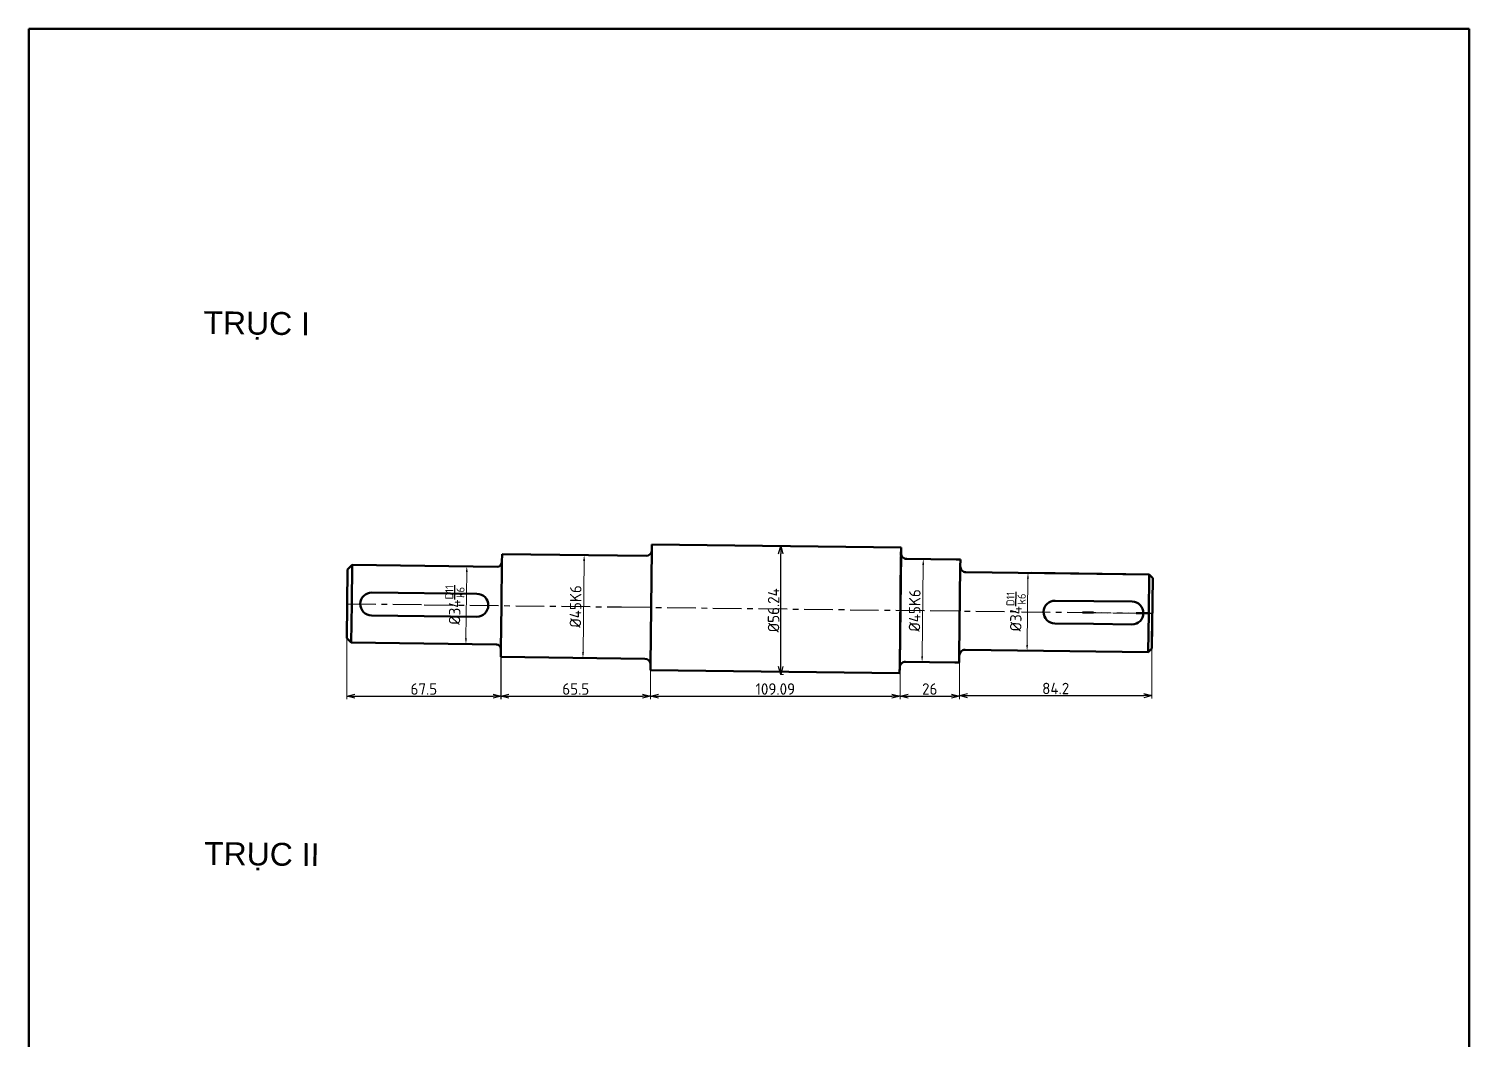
# Model space of a CAD drawing. Header units: millimetres. Extents: x -21370 to -1531, y 2 to 2748.
# Drawn here: x -8042 to -7412, y 2305 to 2748 of the extents above; entities that cross this region are included whole.
import ezdxf

# ---------------------------------------------------------------- set-up
doc = ezdxf.new("R2010")
doc.units = ezdxf.units.MM
doc.header["$LTSCALE"] = 10
doc.header["$MEASUREMENT"] = 0
doc.linetypes.add('CENTER', pattern=[2, 1.25, -0.25, 0.25, -0.25])
for name, color, linetype, lineweight in [('NET TAM', 80, 'CENTER', 25), ('NET ĐẬM', 7, 'Continuous', 50), ('THƯỜNG MẢNH', 110, 'Continuous', 25)]:
    doc.layers.add(name, color=color, linetype=linetype, lineweight=lineweight)
doc.styles.get("Standard").update_dxf_attribs({"font": 'arial.ttf', "height": 5})
doc.styles.add('TCVN', font='arial.ttf')
doc.dimstyles.new('TCVN', dxfattribs={"dimtxt": 2.5, "dimasz": 2.5, "dimexe": 1, "dimexo": 1, "dimgap": 1, "dimtad": 1, "dimtoh": 1, "dimdec": 1, "dimdsep": 46, "dimtxsty": 'TCVN', "dimcen": 0.09, "dimclrd": 2, "dimclre": 2, "dimclrt": 3, "dimadec": 0, "dimazin": 3, "dimtfac": 1, "dimtdec": 1, "dimtmove": 0, "dimatfit": 3, "dimfxl": 1, "dimtolj": 1, "dimtzin": 0, "dimlwd": 13, "dimlwe": 13, "dimarcsym": 1})
doc.dimstyles.new('TCVN$0', dxfattribs={"dimtxt": 3.5, "dimasz": 3.5, "dimexe": 1.25, "dimexo": 0.625, "dimtad": 1, "dimtoh": 1, "dimzin": 12, "dimdsep": 46, "dimtxsty": 'Standard', "dimblk": 'OPEN30', "dimcen": 3.5, "dimclrd": 3, "dimclre": 2, "dimclrt": 1, "dimadec": 0, "dimazin": 3, "dimtp": 0.1, "dimtm": 0.1, "dimtfac": 0.71, "dimtmove": 0, "dimatfit": 3, "dimldrblk": 'OPEN30', "dimfxl": 1, "dimtfillclr": 256, "dimlwd": 25, "dimlwe": 13, "dimarcsym": 1})

# ---------------------------------------------------------------- blocks, each defined once
blk = doc.blocks.new('*D143')
at = {"layer": 'Defpoints', "color": 0, "transparency": 16777216}
for p in [(-7857.51, 2512.82), (-7857.91, 2478.82), (-7851.32, 2478.74)]:
    blk.add_point(p, dxfattribs=at)
at = {"layer": 'THƯỜNG MẢNH', "color": 2, "lineweight": 13, "transparency": 16777216}
for p, q in [((-7856.51, 2512.8), (-7849.92, 2512.73)), ((-7856.91, 2478.81), (-7850.32, 2478.73))]:
    blk.add_line(p, q, dxfattribs=at)
at = {"layer": 'THƯỜNG MẢNH', "lineweight": 13, "transparency": 16777216}
blk.add_line((-7850.95, 2510.24), (-7851.29, 2481.24), dxfattribs=at)
at = {"layer": 'THƯỜNG MẢNH', "transparency": 16777216}
for points in [[(-7851.36, 2510.24), (-7850.53, 2510.23), (-7850.92, 2512.74)], [(-7851.7, 2481.25), (-7850.87, 2481.24), (-7851.32, 2478.74)]]:
    blk.add_solid(points, dxfattribs=at)
at = {"layer": 'THƯỜNG MẢNH', "color": 3, "transparency": 16777216, "insert": (-7856.2, 2495.8), "char_height": 2.5, "attachment_point": 5, "rotation": 89.32481, "style": 'TCVN'}
blk.add_mtext('\\A1;{\\fTCVN 7284|b0|i0|c0|p34;\\H2x;Ø34\\H0.7x;\\SD11/k6;}', dxfattribs=at)
blk = doc.blocks.new('*D144')
at = {"layer": 'Defpoints', "color": 0, "transparency": 16777216}
for p in [(-7799.59, 2517.63), (-7800.12, 2472.64), (-7800.12, 2472.64)]:
    blk.add_point(p, dxfattribs=at)
at = {"layer": 'THƯỜNG MẢNH', "lineweight": 13, "transparency": 16777216}
blk.add_line((-7799.62, 2515.13), (-7800.09, 2475.14), dxfattribs=at)
at = {"layer": 'THƯỜNG MẢNH', "transparency": 16777216}
for points in [[(-7800.04, 2515.14), (-7799.2, 2515.13), (-7799.59, 2517.63)], [(-7800.51, 2475.14), (-7799.67, 2475.13), (-7800.12, 2472.64)]]:
    blk.add_solid(points, dxfattribs=at)
at = {"layer": 'THƯỜNG MẢNH', "color": 3, "transparency": 16777216, "insert": (-7803.35, 2495.18), "char_height": 2.5, "width": 7.5148, "attachment_point": 5, "rotation": 89.32481, "style": 'TCVN'}
blk.add_mtext('\\A1;{\\fTCVN 7284|b0|i0|c0|p34;\\H2x;Ø45K6}', dxfattribs=at)
blk = doc.blocks.new('*D145')
at = {"layer": 'Defpoints', "color": 0, "transparency": 16777216}
for p in [(-7651.26, 2515.89), (-7651.79, 2470.89), (-7651.79, 2470.89)]:
    blk.add_point(p, dxfattribs=at)
at = {"layer": 'THƯỜNG MẢNH', "color": 2, "lineweight": 13, "transparency": 16777216}
blk.add_line((-7652.26, 2515.9), (-7652.26, 2515.9), dxfattribs=at)
at = {"layer": 'THƯỜNG MẢNH', "lineweight": 13, "transparency": 16777216}
blk.add_line((-7651.29, 2513.39), (-7651.76, 2473.39), dxfattribs=at)
at = {"layer": 'THƯỜNG MẢNH', "transparency": 16777216}
for points in [[(-7651.71, 2513.39), (-7650.88, 2513.38), (-7651.26, 2515.89)], [(-7652.18, 2473.39), (-7651.35, 2473.38), (-7651.79, 2470.89)]]:
    blk.add_solid(points, dxfattribs=at)
at = {"layer": 'THƯỜNG MẢNH', "color": 3, "transparency": 16777216, "insert": (-7655.03, 2493.43), "char_height": 2.5, "width": 3.7005, "attachment_point": 5, "rotation": 89.32481, "style": 'TCVN'}
blk.add_mtext('\\A1;{\\fTCVN 7284|b0|i0|c0|p34;\\H2x;Ø45K6}', dxfattribs=at)
blk = doc.blocks.new('*D146')
at = {"layer": 'Defpoints', "color": 0, "transparency": 16777216}
for p in [(-7606.91, 2509.86), (-7607.31, 2475.87), (-7605.87, 2475.85)]:
    blk.add_point(p, dxfattribs=at)
at = {"layer": 'THƯỜNG MẢNH', "color": 2, "lineweight": 13, "transparency": 16777216}
for p, q in [((-7605.91, 2509.85), (-7604.47, 2509.83)), ((-7606.31, 2475.85), (-7604.87, 2475.84))]:
    blk.add_line(p, q, dxfattribs=at)
at = {"layer": 'THƯỜNG MẢNH', "lineweight": 13, "transparency": 16777216}
blk.add_line((-7605.5, 2507.35), (-7605.84, 2478.35), dxfattribs=at)
at = {"layer": 'THƯỜNG MẢNH', "transparency": 16777216}
for points in [[(-7605.91, 2507.35), (-7605.08, 2507.34), (-7605.47, 2509.85)], [(-7606.26, 2478.35), (-7605.42, 2478.34), (-7605.87, 2475.85)]]:
    blk.add_solid(points, dxfattribs=at)
at = {"layer": 'THƯỜNG MẢNH', "color": 3, "transparency": 16777216, "insert": (-7610.75, 2492.91), "char_height": 2.5, "attachment_point": 5, "rotation": 89.32481, "style": 'TCVN'}
blk.add_mtext('\\A1;{\\fTCVN 7284|b0|i0|c0|p34;\\H2x;Ø34\\H0.7x;\\SD11/k6;}', dxfattribs=at)
blk = doc.blocks.new('_Open30')
at = {"color": 0, "linetype": 'ByBlock', "lineweight": -2}
for p, q in [((-1, 0.27), (0, 0)), ((0, 0), (-1, -0.27)), ((0, 0), (-1, 0))]:
    blk.add_line(p, q, dxfattribs=at)
blk = doc.blocks.new('*D148')
at = {"layer": 'Defpoints', "color": 0, "transparency": 16777216}
for p in [(-7903.46, 2481.36), (-7835.96, 2480.56), (-7835.96, 2455.92)]:
    blk.add_point(p, dxfattribs=at)
at = {"layer": 'THƯỜNG MẢNH', "linetype": 'Continuous', "lineweight": 13, "transparency": 16777216}
for p, q in [((-7903.46, 2480.73), (-7903.46, 2454.67)), ((-7835.96, 2479.94), (-7835.96, 2454.67))]:
    blk.add_line(p, q, dxfattribs=at)
at = {"layer": 'THƯỜNG MẢNH', "color": 3, "linetype": 'Continuous', "lineweight": 25, "transparency": 16777216}
blk.add_line((-7899.96, 2455.92), (-7839.46, 2455.92), dxfattribs=at)
at = {"layer": 'THƯỜNG MẢNH', "color": 3, "lineweight": 25, "transparency": 16777216, "xscale": 3.5, "yscale": 3.5, "zscale": 3.5, "rotation": 180}
blk.add_blockref('_Open30', (-7903.46, 2455.92), dxfattribs=at)
at = {"layer": 'THƯỜNG MẢNH', "color": 3, "lineweight": 25, "transparency": 16777216, "xscale": 3.5, "yscale": 3.5, "zscale": 3.5}
blk.add_blockref('_Open30', (-7835.96, 2455.92), dxfattribs=at)
at = {"layer": 'THƯỜNG MẢNH', "transparency": 16777216, "insert": (-7869.71, 2459.04), "char_height": 5, "attachment_point": 5}
blk.add_mtext('{\\fTCVN 7284|b0|i0|c0|p34;67.5}', dxfattribs=at)
blk = doc.blocks.new('*D149')
at = {"layer": 'Defpoints', "color": 0, "transparency": 16777216}
for p in [(-7836.01, 2476.56), (-7770.51, 2475.79), (-7770.51, 2455.92)]:
    blk.add_point(p, dxfattribs=at)
at = {"layer": 'THƯỜNG MẢNH', "linetype": 'Continuous', "lineweight": 13, "transparency": 16777216}
for p, q in [((-7836.01, 2475.94), (-7836.01, 2454.67)), ((-7770.51, 2475.16), (-7770.51, 2454.67))]:
    blk.add_line(p, q, dxfattribs=at)
at = {"layer": 'THƯỜNG MẢNH', "color": 3, "linetype": 'Continuous', "lineweight": 25, "transparency": 16777216}
blk.add_line((-7832.51, 2455.92), (-7774.01, 2455.92), dxfattribs=at)
at = {"layer": 'THƯỜNG MẢNH', "color": 3, "lineweight": 25, "transparency": 16777216, "xscale": 3.5, "yscale": 3.5, "zscale": 3.5, "rotation": 180}
blk.add_blockref('_Open30', (-7836.01, 2455.92), dxfattribs=at)
at = {"layer": 'THƯỜNG MẢNH', "color": 3, "lineweight": 25, "transparency": 16777216, "xscale": 3.5, "yscale": 3.5, "zscale": 3.5}
blk.add_blockref('_Open30', (-7770.51, 2455.92), dxfattribs=at)
at = {"layer": 'THƯỜNG MẢNH', "transparency": 16777216, "insert": (-7803.26, 2459.04), "char_height": 5, "attachment_point": 5}
blk.add_mtext('{\\fTCVN 7284|b0|i0|c0|p34;65.5}', dxfattribs=at)
blk = doc.blocks.new('*D150')
at = {"layer": 'Defpoints', "color": 0, "transparency": 16777216}
for p in [(-7715.47, 2521.64), (-7713.63, 2521.64), (-7714.27, 2465.41)]:
    blk.add_point(p, dxfattribs=at)
at = {"layer": 'THƯỜNG MẢNH', "linetype": 'Continuous', "lineweight": 13, "transparency": 16777216}
for p, q in [((-7714.84, 2521.64), (-7712.38, 2521.64)), ((-7713.65, 2465.41), (-7712.38, 2465.41))]:
    blk.add_line(p, q, dxfattribs=at)
at = {"layer": 'THƯỜNG MẢNH', "color": 3, "linetype": 'Continuous', "lineweight": 25, "transparency": 16777216}
blk.add_line((-7713.63, 2468.91), (-7713.63, 2518.14), dxfattribs=at)
at = {"layer": 'THƯỜNG MẢNH', "color": 3, "lineweight": 25, "transparency": 16777216, "xscale": 3.5, "yscale": 3.5, "zscale": 3.5}
for p, rotation in [((-7713.63, 2521.64), 90), ((-7713.63, 2465.41), 270)]:
    blk.add_blockref('_Open30', p, dxfattribs=dict(at, rotation=rotation))
at = {"layer": 'THƯỜNG MẢNH', "transparency": 16777216, "insert": (-7716.76, 2493.52), "char_height": 5, "width": 53.6482, "attachment_point": 5, "rotation": 90}
blk.add_mtext('{\\fTCVN 7284|b0|i0|c0|p34;\\C3;Ø56.24}', dxfattribs=at)
blk = doc.blocks.new('*D151')
at = {"layer": 'Defpoints', "color": 0, "transparency": 16777216}
for p in [(-7661.45, 2480.25), (-7635.45, 2479.94), (-7635.45, 2455.92)]:
    blk.add_point(p, dxfattribs=at)
at = {"layer": 'THƯỜNG MẢNH', "linetype": 'Continuous', "lineweight": 13, "transparency": 16777216}
for p, q in [((-7661.45, 2479.62), (-7661.45, 2454.67)), ((-7635.45, 2479.32), (-7635.45, 2454.67))]:
    blk.add_line(p, q, dxfattribs=at)
at = {"layer": 'THƯỜNG MẢNH', "color": 3, "linetype": 'Continuous', "lineweight": 25, "transparency": 16777216}
blk.add_line((-7657.95, 2455.92), (-7638.95, 2455.92), dxfattribs=at)
at = {"layer": 'THƯỜNG MẢNH', "color": 3, "lineweight": 25, "transparency": 16777216, "xscale": 3.5, "yscale": 3.5, "zscale": 3.5, "rotation": 180}
blk.add_blockref('_Open30', (-7661.45, 2455.92), dxfattribs=at)
at = {"layer": 'THƯỜNG MẢNH', "color": 3, "lineweight": 25, "transparency": 16777216, "xscale": 3.5, "yscale": 3.5, "zscale": 3.5}
blk.add_blockref('_Open30', (-7635.45, 2455.92), dxfattribs=at)
at = {"layer": 'THƯỜNG MẢNH', "transparency": 16777216, "insert": (-7648.45, 2459.04), "char_height": 5, "attachment_point": 5}
blk.add_mtext('{\\fTCVN 7284|b0|i0|c0|p34;26}', dxfattribs=at)
blk = doc.blocks.new('*D152')
at = {"layer": 'Defpoints', "color": 0, "transparency": 16777216}
for p in [(-7635.45, 2479.94), (-7551.25, 2479.92), (-7551.25, 2456.15)]:
    blk.add_point(p, dxfattribs=at)
at = {"layer": 'THƯỜNG MẢNH', "linetype": 'Continuous', "lineweight": 13, "transparency": 16777216}
for p, q in [((-7635.45, 2479.32), (-7635.45, 2454.9)), ((-7551.25, 2479.3), (-7551.25, 2454.9))]:
    blk.add_line(p, q, dxfattribs=at)
at = {"layer": 'THƯỜNG MẢNH', "color": 3, "linetype": 'Continuous', "lineweight": 25, "transparency": 16777216}
blk.add_line((-7631.95, 2456.15), (-7554.75, 2456.15), dxfattribs=at)
at = {"layer": 'THƯỜNG MẢNH', "color": 3, "lineweight": 25, "transparency": 16777216, "xscale": 3.5, "yscale": 3.5, "zscale": 3.5, "rotation": 180}
blk.add_blockref('_Open30', (-7635.45, 2456.15), dxfattribs=at)
at = {"layer": 'THƯỜNG MẢNH', "color": 3, "lineweight": 25, "transparency": 16777216, "xscale": 3.5, "yscale": 3.5, "zscale": 3.5}
blk.add_blockref('_Open30', (-7551.25, 2456.15), dxfattribs=at)
at = {"layer": 'THƯỜNG MẢNH', "transparency": 16777216, "insert": (-7593.35, 2459.28), "char_height": 5, "attachment_point": 5}
blk.add_mtext('{\\fTCVN 7284|b0|i0|c0|p34;84.2}', dxfattribs=at)
blk = doc.blocks.new('*D159')
at = {"layer": 'Defpoints', "color": 0, "transparency": 16777216}
for p in [(-7770.54, 2473.4), (-7661.45, 2473.4), (-7661.45, 2455.92)]:
    blk.add_point(p, dxfattribs=at)
at = {"layer": 'THƯỜNG MẢNH', "linetype": 'Continuous', "lineweight": 13, "transparency": 16777216}
for p, q in [((-7770.54, 2472.77), (-7770.54, 2454.67)), ((-7661.45, 2472.77), (-7661.45, 2454.67))]:
    blk.add_line(p, q, dxfattribs=at)
at = {"layer": 'THƯỜNG MẢNH', "color": 3, "linetype": 'Continuous', "lineweight": 25, "transparency": 16777216}
blk.add_line((-7767.04, 2455.92), (-7664.95, 2455.92), dxfattribs=at)
at = {"layer": 'THƯỜNG MẢNH', "color": 3, "lineweight": 25, "transparency": 16777216, "xscale": 3.5, "yscale": 3.5, "zscale": 3.5, "rotation": 180}
blk.add_blockref('_Open30', (-7770.54, 2455.92), dxfattribs=at)
at = {"layer": 'THƯỜNG MẢNH', "color": 3, "lineweight": 25, "transparency": 16777216, "xscale": 3.5, "yscale": 3.5, "zscale": 3.5}
blk.add_blockref('_Open30', (-7661.45, 2455.92), dxfattribs=at)
at = {"layer": 'THƯỜNG MẢNH', "color": 1, "transparency": 16777216, "insert": (-7716, 2459.04), "char_height": 5, "attachment_point": 5}
blk.add_mtext('{\\fTCVN 7284|b0|i0|c0|p34;\\C256;109.09}', dxfattribs=at)

msp = doc.modelspace()

# ---------------------------------------------------------------- linework, layer by layer
at = {"layer": 'NET TAM'}
for p, q in [((-7903.28, 2496.355, -40085.515), (-7869.532, 2495.957, -40085.515)), ((-7903.28, 2496.355, -40085.515), (-7869.532, 2495.957, -40085.515)), ((-7903.28, 2496.355, -40085.515), (-7869.532, 2495.957, -40085.515)), ((-7903.28, 2496.355, -40085.515), (-7869.532, 2495.957, -40085.515)), ((-7869.532, 2495.957, -40085.515), (-7783.288, 2494.941, -40085.515)), ((-7869.532, 2495.957, -40085.515), (-7783.288, 2494.941, -40085.515)), ((-7869.532, 2495.957, -40085.515), (-7783.288, 2494.941, -40085.515)), ((-7869.532, 2495.957, -40085.515), (-7783.288, 2494.941, -40085.515)), ((-7783.288, 2494.941, -40085.515), (-7648.297, 2493.35, -40085.515)), ((-7783.288, 2494.941, -40085.515), (-7648.297, 2493.35, -40085.515)), ((-7783.288, 2494.941, -40085.515), (-7648.297, 2493.35, -40085.515)), ((-7783.288, 2494.941, -40085.515), (-7648.297, 2493.35, -40085.515)), ((-7648.297, 2493.35, -40085.515), (-7551.109, 2492.205, -40085.515)), ((-7581.625, 2492.564, -40085.515), (-7552.377, 2492.22, -40085.515)), ((-7581.625, 2492.564, -40085.515), (-7552.377, 2492.22, -40085.515)), ((-7581.625, 2492.564, -40085.515), (-7552.377, 2492.22, -40085.515))]:
    msp.add_line(p, q, dxfattribs=at)
at = {"layer": 'NET ĐẬM'}
for p, q in [((-8042.495, 1856.959, -40085.515), (-8042.495, 2747.959, -40085.515)), ((-8042.495, 2747.959, -40085.515), (-7412.495, 2747.959, -40085.515)), ((-7412.495, 2747.959, -40085.515), (-7412.495, 1856.959, -40085.515)), ((-7769.994, 2519.786, -40085.515), (-7769.965, 2522.286, -40085.515)), ((-7660.972, 2521.001, -40085.515), (-7661.014, 2517.501, -40085.515)), ((-7835.56, 2514.558, -40085.515), (-7835.519, 2518.058, -40085.515)), ((-7658.531, 2515.972, -40085.515), (-7648.032, 2515.848, -40085.515)), ((-7635.033, 2515.695, -40085.515), (-7648.032, 2515.848, -40085.515)), ((-7636.873, 2515.717, -40085.515), (-7635.033, 2515.695, -40085.515)), ((-7903.28, 2496.355, -40085.515), (-7903.103, 2511.354, -40085.515)), ((-7901.079, 2513.33, -40085.515), (-7903.103, 2511.354, -40085.515)), ((-7901.28, 2496.331, -40085.515), (-7901.079, 2513.33, -40085.515)), ((-7901.079, 2513.33, -40085.515), (-7869.332, 2512.956, -40085.515)), ((-7552.664, 2492.223, -40085.515), (-7552.464, 2509.222, -40085.515)), ((-7550.927, 2507.627, -40085.515), (-7552.464, 2509.222, -40085.515)), ((-7892.471, 2501.228, -40085.515), (-7846.475, 2500.686, -40085.515)), ((-7903.28, 2496.355, -40085.515), (-7903.456, 2481.356, -40085.515)), ((-7901.28, 2496.331, -40085.515), (-7901.48, 2479.332, -40085.515)), ((-7835.784, 2495.559, -40085.515), (-7836.008, 2476.561, -40085.515)), ((-7576.743, 2497.507, -40085.515), (-7593.582, 2497.705, -40085.515)), ((-7576.743, 2497.507, -40085.515), (-7559.904, 2497.309, -40085.515)), ((-7892.589, 2491.229, -40085.515), (-7846.592, 2490.686, -40085.515)), ((-7581.625, 2492.564, -40085.515), (-7576.797, 2492.507, -40085.515)), ((-7558.142, 2492.287, -40085.515), (-7552.377, 2492.22, -40085.515)), ((-7552.664, 2492.223, -40085.515), (-7552.864, 2475.224, -40085.515)), ((-7551.109, 2492.205, -40085.515), (-7551.291, 2476.761, -40085.515)), ((-7593.7, 2487.706, -40085.515), (-7576.861, 2487.508, -40085.515)), ((-7560.022, 2487.309, -40085.515), (-7576.861, 2487.508, -40085.515)), ((-7901.48, 2479.332, -40085.515), (-7903.456, 2481.356, -40085.515)), ((-7901.48, 2479.332, -40085.515), (-7869.732, 2478.958, -40085.515)), ((-7837.984, 2478.584, -40085.515), (-7869.732, 2478.958, -40085.515)), ((-7836.008, 2476.561, -40085.515), (-7836.049, 2473.061, -40085.515)), ((-7551.291, 2476.739, -40085.515), (-7552.865, 2475.222, -40085.515)), ((-7770.583, 2469.789, -40085.515), (-7770.613, 2467.29, -40085.515)), ((-7659.062, 2470.975, -40085.515), (-7648.563, 2470.851, -40085.515)), ((-7635.564, 2470.698, -40085.515), (-7648.563, 2470.851, -40085.515)), ((-7637.403, 2470.72, -40085.515), (-7635.564, 2470.698, -40085.515)), ((-7661.621, 2466.005, -40085.515), (-7661.58, 2469.505, -40085.515))]:
    msp.add_line(p, q, dxfattribs=at)
at = {"layer": 'NET ĐẬM', "ltscale": 2}
for p, q in [((-7769.965, 2522.286, -40085.515), (-7660.972, 2521.001, -40085.515)), ((-7769.965, 2522.286, -40085.515), (-7660.972, 2521.001, -40085.515)), ((-7769.965, 2522.286, -40085.515), (-7660.972, 2521.001, -40085.515)), ((-7661.002, 2518.501, -40085.515), (-7660.972, 2521.001, -40085.515)), ((-7835.784, 2495.559, -40085.515), (-7835.56, 2514.558, -40085.515)), ((-7772.523, 2517.315, -40085.515), (-7835.519, 2518.058, -40085.515)), ((-7772.523, 2517.315, -40085.515), (-7835.519, 2518.058, -40085.515)), ((-7769.994, 2519.786, -40085.515), (-7770.583, 2469.789, -40085.515)), ((-7770.583, 2469.789, -40085.515), (-7769.994, 2519.786, -40085.515)), ((-7661.591, 2468.505, -40085.515), (-7661.019, 2517.001, -40085.515)), ((-7661.002, 2518.501, -40085.515), (-7661.573, 2470.005, -40085.515)), ((-7635.033, 2515.695, -40085.515), (-7635.068, 2512.695, -40085.515)), ((-7869.332, 2512.956, -40085.515), (-7837.584, 2512.582, -40085.515)), ((-7635.528, 2473.698, -40085.515), (-7635.068, 2512.695, -40085.515)), ((-7635.068, 2512.695, -40085.515), (-7635.528, 2473.698, -40085.515)), ((-7552.464, 2509.222, -40085.515), (-7632.598, 2510.166, -40085.515)), ((-7552.864, 2475.224, -40085.515), (-7632.999, 2476.168, -40085.515)), ((-7552.865, 2475.222, -40085.515), (-7632.999, 2476.168, -40085.515)), ((-7773.054, 2472.319, -40085.515), (-7836.049, 2473.061, -40085.515)), ((-7635.564, 2470.698, -40085.515), (-7635.528, 2473.698, -40085.515)), ((-7635.528, 2473.698, -40085.515), (-7635.563, 2470.698, -40085.515)), ((-7770.613, 2467.292, -40085.515), (-7661.621, 2466.005, -40085.515)), ((-7770.613, 2467.292, -40085.515), (-7661.621, 2466.005, -40085.515)), ((-7770.613, 2467.292, -40085.515), (-7661.621, 2466.005, -40085.515)), ((-7770.613, 2467.29, -40085.515), (-7661.62, 2466.005, -40085.515)), ((-7661.591, 2468.505, -40085.515), (-7661.621, 2466.005, -40085.515))]:
    msp.add_line(p, q, dxfattribs=at)
at = {"layer": 'NET ĐẬM', "linetype": 'Continuous'}
for p, q in [((-7603.812, 2509.827, -40085.515), (-7552.464, 2509.222, -40085.515)), ((-7551.291, 2476.739, -40085.515), (-7550.927, 2507.627, -40085.515))]:
    msp.add_line(p, q, dxfattribs=at)
at = {"layer": 'NET ĐẬM'}
for centre, radius, start, end in [((-7837.56, 2514.582, -40085.515), 2, 269.324808, 359.324808), ((-7892.53, 2496.228, -40085.515), 5, 89.324808, 179.324808), ((-7892.53, 2496.228, -40085.515), 5, 179.324808, 269.324808), ((-7846.533, 2495.686, -40085.515), 5, 269.324808, 359.324808), ((-7846.533, 2495.686, -40085.515), 5, 359.324808, 89.324808), ((-7593.641, 2492.706, -40085.515), 5, 89.324808, 179.324808), ((-7559.963, 2492.309, -40085.515), 5, 359.324808, 89.324808), ((-7593.641, 2492.706, -40085.515), 5, 179.324808, 269.324808), ((-7559.963, 2492.309, -40085.515), 5, 269.324808, 359.324808), ((-7838.008, 2476.584, -40085.515), 2, 359.324808, 89.324808)]:
    msp.add_arc(centre, radius, start, end, dxfattribs=at)
at = {"layer": 'NET ĐẬM', "ltscale": 2}
for centre, start, end in [((-7772.494, 2519.815, -40085.515), 269.324808, 359.324808), ((-7658.502, 2518.472, -40085.515), 179.324808, 269.324808), ((-7632.569, 2512.666, -40085.515), 179.324808, 269.324808), ((-7633.028, 2473.669, -40085.515), 89.324808, 179.324808), ((-7633.028, 2473.668, -40085.515), 89.323679, 179.323679), ((-7773.083, 2469.819, -40085.515), 359.324808, 89.324808), ((-7659.092, 2468.475, -40085.515), 89.323679, 179.323679)]:
    msp.add_arc(centre, 2.5, start, end, dxfattribs=at)

# ---------------------------------------------------------------- texts
at = {"layer": 'NET ĐẬM', "char_height": 10, "attachment_point": 1, "rotation": 359.324808}
for s, insert in [('TRỤC I', (-7966.027, 2624.4, -40085.515)), ('TRỤC II', (-7965.748, 2392.123, -40085.515))]:
    msp.add_mtext_dynamic_manual_height_columns(s, width=113.23872, gutter_width=12.5, heights=[0], dxfattribs=dict(at, insert=insert))

# ---------------------------------------------------------------- dimensions: what is measured, and where the dimension line sits
at = {"layer": 'THƯỜNG MẢNH'}
for base, p1, p2, angle, text, dimstyle, override, picture, middle in [((-7713.634, 2521.643, -40085.515), (-7714.275, 2465.406, -40085.515), (-7715.468, 2521.643, -40085.515), 90, '{\\fTCVN 7284|b0|i0|c0|p34;\\C3;Ø<>}', 'TCVN$0', {"dimclre": 256, "dimclrt": 256}, '*D150', (-7716.759, 2493.525, -40085.515)), ((-7800.119, 2472.638, -40085.515), (-7799.589, 2517.634, -40085.515), (-7800.119, 2472.638, -40085.515), 89.324808, '{\\fTCVN 7284|b0|i0|c0|p34;\\H2x;Ø<>K6}', 'TCVN', {"dimclrd": 256}, '*D144', (-7803.354, 2495.177, -40085.515)), ((-7651.793, 2470.889, -40085.515), (-7651.262, 2515.886, -40085.515), (-7651.793, 2470.889, -40085.515), 89.324808, '{\\fTCVN 7284|b0|i0|c0|p34;\\H2x;Ø<>K6}', 'TCVN', {"dimclrd": 256}, '*D145', (-7655.027, 2493.429, -40085.515)), ((-7851.317, 2478.741, -40085.515), (-7857.506, 2512.817, -40085.515), (-7857.907, 2478.819, -40085.515), 89.324808, '{\\fTCVN 7284|b0|i0|c0|p34;\\H2x;Ø<>\\H0.7x;\\SD11/k6;}', 'TCVN', {"dimclrd": 256}, '*D143', (-7856.199, 2495.8, -40085.515)), ((-7605.869, 2475.849, -40085.515), (-7606.906, 2509.863, -40085.515), (-7607.307, 2475.866, -40085.515), 89.324808, '{\\fTCVN 7284|b0|i0|c0|p34;\\H2x;Ø<>\\H0.7x;\\SD11/k6;}', 'TCVN', {"dimclrd": 256}, '*D146', (-7610.752, 2492.907, -40085.515))]:
    dim = msp.add_linear_dim(base=base, p1=p1, p2=p2, angle=angle, text=text, dimstyle=dimstyle, override=override, dxfattribs=at)
    dim.commit()
    dim.dimension.update_dxf_attribs({"geometry": picture, "text_midpoint": middle})
for base, p1, p2, text, override, picture, middle in [((-7835.961, 2455.9166, -40085.5146), (-7903.4563, 2481.3559, -40085.5146), (-7835.961, 2480.5605, -40085.5146), '{\\fTCVN 7284|b0|i0|c0|p34;<>}', {"dimclre": 256, "dimclrt": 256}, '*D148', (-7869.7086, 2459.0416, -40085.5146)), ((-7770.5127, 2455.9166, -40085.5146), (-7836.0081, 2476.5608, -40085.5146), (-7770.5127, 2475.7889, -40085.5146), '{\\fTCVN 7284|b0|i0|c0|p34;<>}', {"dimclre": 256, "dimclrt": 256}, '*D149', (-7803.2604, 2459.0416, -40085.5146)), ((-7635.455, 2455.917, -40085.515), (-7661.453, 2480.248, -40085.515), (-7635.455, 2479.941, -40085.515), '{\\fTCVN 7284|b0|i0|c0|p34;<>}', {"dimclre": 256, "dimclrt": 256}, '*D151', (-7648.454, 2459.042, -40085.515)), ((-7551.254, 2456.151, -40085.515), (-7635.455, 2479.941, -40085.515), (-7551.254, 2479.922, -40085.515), '{\\fTCVN 7284|b0|i0|c0|p34;<>}', {"dimclre": 256, "dimclrt": 256}, '*D152', (-7593.354, 2459.276, -40085.515)), ((-7661.453, 2455.917, -40085.515), (-7770.541, 2473.397, -40085.515), (-7661.453, 2473.397, -40085.515), '{\\fTCVN 7284|b0|i0|c0|p34;\\C256;<>}', {"dimclre": 256}, '*D159', (-7715.997, 2459.042, -40085.515))]:
    dim = msp.add_linear_dim(base=base, p1=p1, p2=p2, text=text, dimstyle='TCVN$0', override=override, dxfattribs=at)
    dim.commit()
    dim.dimension.update_dxf_attribs({"geometry": picture, "text_midpoint": middle})

doc.saveas('drawing.dxf')
